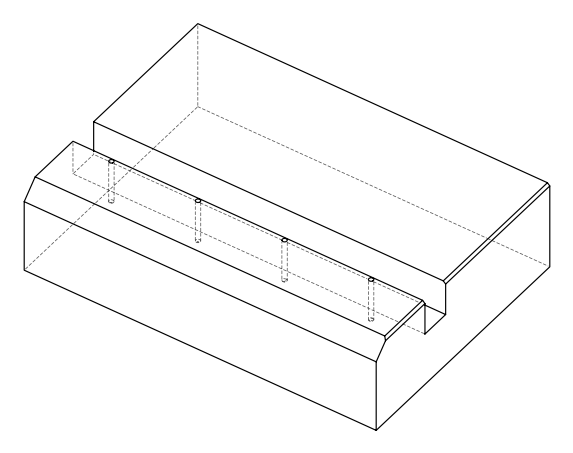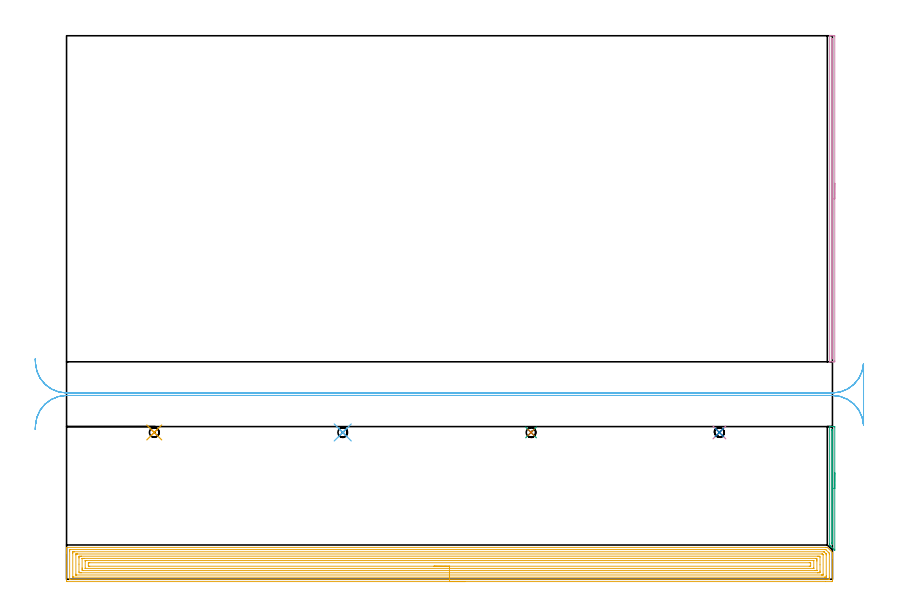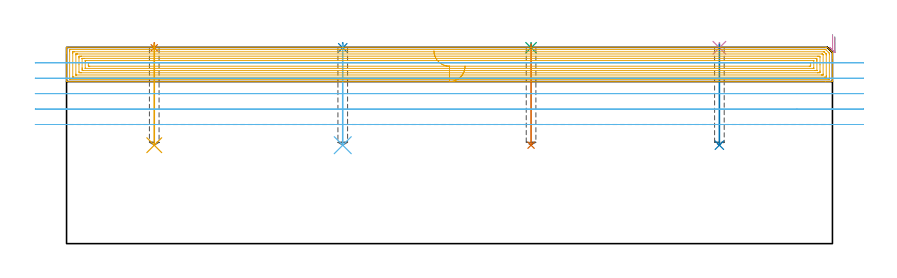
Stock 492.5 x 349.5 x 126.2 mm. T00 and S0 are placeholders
(PLAN: 12 operations, 3 tool changes, 50.4 min)
(1 SPOT_DRILL | STEP1POCKET | NXT0321_9005460120000 | 0.03 min | 3 mm3)
(2 SPOT_DRILL_1 | STEP1POCKET_1 | NXT0321_9005460120000 | 0.03 min | 0 mm3)
(3 SPOT_DRILL_2 | STEP1POCKET_2 | NXT0321_9005460120000 | 0.03 min | 2 mm3)
(4 SPOT_DRILL_3 | STEP1POCKET_3 | NXT0321_9005460120000 | 0.03 min | 2 mm3)
(5 DRILL_BLIND_HOLE_INTO_CENTER | STEP1POCKET | UGT0301_457 | 0.26 min | 1828 mm3)
(6 DRILL_BLIND_HOLE_INTO_CENTER_1 | STEP1POCKET_1 | UGT0301_457 | 0.26 min | 1830 mm3)
(7 DRILL_BLIND_HOLE_INTO_CENTER_2 | STEP1POCKET_2 | UGT0301_457 | 0.26 min | 1830 mm3)
(8 DRILL_BLIND_HOLE_INTO_CENTER_3 | STEP1POCKET_3 | UGT0301_457 | 0.26 min | 1832 mm3)
(9 AREA_MILL | FG_CHAMFER_SURFACE | UGT0205_001 | 1.39 min | 460 mm3)
(10 AREA_MILL_1 | FG_CHAMFER_SURFACE_1 | UGT0205_001 | 3.5 min | 1156 mm3)
(11 AREA_MILL_2 | FG_CHAMFER_SURFACE_2 | UGT0205_001 | 31.88 min | 119155 mm3)
(12 MILL_RECTANGULAR_SLOT | SLOT_RECTANGULAR | UGT0201_019 | Follow Part, ap 10, ae 75% | 12.48 min | 1016491 mm3)
(TOOL NXT0321_9005460120000 | NC Spot Drill, 142deg, 12mm, Carbide, Uncoated | D12 PA142 FL30 Z2)
(TOOL UGT0301_457 | Carbide Drill 6.2 mm | D6.2 PA118 FL63 Z2)
(TOOL UGT0205_001 | Chamfer Mill 20 x 3 x 45 deg. | D20 FL50 Z2)
(TOOL UGT0201_019 | End mill 40 mm | D40 FL63 Z6)
(OP 1 SPOT_DRILL)
G17 G21 G94 G90
T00 M6
G54
G17 G0 G90 X56.4 Y94.4 S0 M3
G43 Z136.2 H0
G94 G81 G98 Z125.933 F250. R129.2
G80
M5
M2
(OP 2 SPOT_DRILL_1)
G17 G21 G94 G90
T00 M6
G54
G17 G0 G90 X177.6 Y94.4 S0 M3
G43 Z136.2 H0
G94 G81 G98 Z125.933 F250. R129.2
G80
M5
M2
(OP 3 SPOT_DRILL_2)
G17 G21 G94 G90
T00 M6
G54
G17 G0 G90 X298.7 Y94.4 S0 M3
G43 Z136.2 H0
G94 G81 G98 Z125.933 F250. R129.2
G80
M5
M2
(OP 4 SPOT_DRILL_3)
G17 G21 G94 G90
T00 M6
G54
G17 G0 G90 X419.8 Y94.4 S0 M3
G43 Z136.2 H0
G94 G81 G98 Z125.933 F250. R129.2
G80
M5
M2
(OP 5 DRILL_BLIND_HOLE_INTO_CENTER)
G17 G21 G94 G90
T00 M6
G54
G17 G0 G90 X56.4 Y94.4 S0 M3
G43 Z136.2 H0
G94 G81 G98 Z63.3 F250. R128.2
G80
M5
M2
(OP 6 DRILL_BLIND_HOLE_INTO_CENTER_1)
G17 G21 G94 G90
T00 M6
G54
G17 G0 G90 X177.6 Y94.4 S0 M3
G43 Z136.2 H0
G94 G81 G98 Z63.3 F250. R128.2
G80
M5
M2
(OP 7 DRILL_BLIND_HOLE_INTO_CENTER_2)
G17 G21 G94 G90
T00 M6
G54
G17 G0 G90 X298.7 Y94.4 S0 M3
G43 Z136.2 H0
G94 G81 G98 Z63.3 F250. R128.2
G80
M5
M2
(OP 8 DRILL_BLIND_HOLE_INTO_CENTER_3)
G17 G21 G94 G90
T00 M6
G54
G17 G0 G90 X419.8 Y94.4 S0 M3
G43 Z136.2 H0
G94 G81 G98 Z63.3 F250. R128.2
G80
M5
M2
(OP 9 AREA_MILL)
G17 G21 G94 G90
T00 M6
G54
G17 G0 G90 X494. Y68.45 S1061 M3
G43 Z136.2 H0
Z132.9
G94 G1 Y68.412 Z132.028 F250.
Y68.298 Z131.163
Y68.109 Z130.312
Y67.847 Z129.48
Y67.513 Z128.674
Y67.11 Z127.9
Y66.641 Z127.164
Y66.11 Z126.472
Y65.521 Z125.829
Y64.878 Z125.24
Y64.186 Z124.708
Y63.45 Z124.24
Y62.676 Z123.837
Y61.87 Z123.503
Y61.038 Z123.241
Y60.186 Z123.052
Y59.321 Z122.938
Y58.45 Z122.9
X493.999 Y18.83 Z122.901
X493.998 Y18.79 Z122.902
X493.992 Y18.707 Z122.906
X493.424 Y19.276 Z123.475
X491.643 Y21.056 Z125.255
X491.477 Y21.221 Z125.418
X491.316 Y21.383 Z125.581
X491.198 Y21.501 Z125.7
X491.04 Y21.658 Z125.855
X490.755 Y21.947 Z126.144
X490.707 Y21.999 Z126.192
X490.705 Y22.016 Z126.194
X490.7 Y22.837 Z126.2
Y98.07
X490.703 Y98.19 Z126.189
X490.797 Y98.197 Z126.095
X490.899 Y98.2 Z125.999
X491.552 Z125.347
X492.275 Z124.624
X492.787 Z124.109
X493.043 Z123.854
X493.66 Z123.237
X493.916 Z122.982
X493.991 Y98.197 Z122.906
X494. Y97.896 Z122.9
Y58.45
X492.586 Z124.314
X492.585 Y23.042 Z124.315
X492.584 Y22.837 Z124.316
X492.581 Y22.657 Z124.319
X492.579 Y22.585 Z124.321
X492.536 Y22.625 Z124.364
X492.317 Y22.837 Z124.583
X492.22 Y22.941 Z124.68
X492.121 Y23.051 Z124.779
X492.114 Y23.522 Z124.786
X492.115 Y95.638 Z124.785
X492.116 Y95.844 Z124.784
X492.121 Y96.084 Z124.779
X492.124 Y96.19 Z124.776
X492.176 Y96.192 Z124.724
X492.438 Y96.199 Z124.462
X492.546 Y96.197 Z124.354
X492.565 Y96.194 Z124.336
X492.579 Y96.19 Z124.321
X492.58 Y96.168 Z124.32
X492.584 Y96.05 Z124.316
X492.585 Y95.844 Z124.315
X492.586 Y95.639 Z124.314
Y58.45
Y57.578 Z124.352
Y56.713 Z124.466
Y55.862 Z124.655
Y55.03 Z124.917
Y54.224 Z125.251
Y53.45 Z125.654
Y52.714 Z126.123
Y52.022 Z126.654
Y51.379 Z127.243
Y50.789 Z127.886
Y50.258 Z128.578
Y49.79 Z129.314
Y49.387 Z130.088
Y49.053 Z130.894
Y48.791 Z131.726
Y48.602 Z132.578
Y48.488 Z133.443
Y48.45 Z134.314
G0 Z136.2
M5
M2
(OP 10 AREA_MILL_1)
G17 G21 G94 G90
T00 M6
G54
G17 G0 G90 X494. Y254.65 S1061 M3
G43 Z136.2 H0
Z132.9
G94 G1 Y254.612 Z132.028 F250.
Y254.498 Z131.163
Y254.309 Z130.312
Y254.047 Z129.48
Y253.713 Z128.674
Y253.31 Z127.9
Y252.842 Z127.164
Y252.31 Z126.472
Y251.721 Z125.829
Y251.078 Z125.24
Y250.386 Z124.708
Y249.65 Z124.24
Y248.876 Z123.837
Y248.07 Z123.503
Y247.238 Z123.241
Y246.386 Z123.052
Y245.522 Z122.938
Y244.65 Z122.9
Y140.387
X493.998 Y140.114 Z122.902
X493.992 Y139.803 Z122.906
X493.937 Y139.8 Z122.96
X492.787 Z124.109
X492.232 Z124.667
X490.916 Z125.983
X490.806 Y139.802 Z126.086
X490.702 Y139.81 Z126.188
X490.7 Y139.941 Z126.2
Y349.359
X490.703 Y349.49 Z126.188
X490.806 Y349.498 Z126.086
X490.916 Y349.5 Z125.983
X491.594 Z125.305
X492.232 Z124.667
X492.787 Z124.109
X493.064 Z123.833
X493.66 Z123.236
X493.937 Z122.96
X493.991 Y349.497 Z122.906
X494. Y349.185 Z122.9
Y244.65
X492.586 Z124.314
Y142.072
X492.584 Y141.925 Z124.316
X492.581 Y141.852 Z124.319
X492.579 Y141.821 Z124.321
X492.565 Y141.81 Z124.335
X492.502 Y141.807 Z124.398
X492.274 Y141.801 Z124.626
X492.157 Y141.805 Z124.743
X492.135 Y141.808 Z124.765
X492.121 Y141.813 Z124.779
X492.12 Y141.838 Z124.78
X492.116 Y141.963 Z124.784
X492.115 Y142.169 Z124.785
X492.114 Y142.651 Z124.786
Y346.925
X492.116 Y347.131 Z124.784
X492.119 Y347.371 Z124.781
X492.121 Y347.482 Z124.779
X492.17 Y347.49 Z124.73
X492.427 Y347.498 Z124.473
X492.543 Y347.495 Z124.357
X492.565 Y347.492 Z124.335
X492.579 Y347.487 Z124.321
X492.58 Y347.462 Z124.32
X492.584 Y347.337 Z124.316
X492.585 Y347.131 Z124.315
X492.586 Y346.926 Z124.314
Y244.65
Y243.778 Z124.352
Y242.914 Z124.466
Y242.062 Z124.655
Y241.23 Z124.917
Y240.424 Z125.251
Y239.65 Z125.654
Y238.914 Z126.123
Y238.222 Z126.654
Y237.579 Z127.243
Y236.99 Z127.886
Y236.458 Z128.578
Y235.99 Z129.314
Y235.587 Z130.088
Y235.253 Z130.894
Y234.991 Z131.726
Y234.802 Z132.578
Y234.688 Z133.443
Y234.65 Z134.314
G0 Z136.2
M5
M2
(OP 11 AREA_MILL_2)
G17 G21 G94 G90
T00 M6
G54
G17 G0 G90 X256.25 Y-1.5 S1061 M3
G43 Z136.2 H0
Z114.2
G94 G1 X256.212 Z113.328 F250.
X256.098 Z112.464
X255.909 Z111.612
X255.647 Z110.78
X255.313 Z109.974
X254.91 Z109.2
X254.442 Z108.464
X253.91 Z107.772
X253.321 Z107.129
X252.678 Z106.54
X251.986 Z106.008
X251.25 Z105.54
X250.476 Z105.137
X249.67 Z104.803
X248.838 Z104.541
X247.987 Z104.352
X247.122 Z104.238
X246.25 Z104.2
X0.616
X0.161 Y-1.496 Z104.202
X0.01 Y-1.492 Z104.206
X0. Y-1.337 Z104.36
Y16.816 Z122.511
Y17.423 Z123.117
Y17.969 Z123.666
Y18.303 Z123.999
Y18.85 Z124.546
Y19.184 Z124.879
Y19.852 Z125.552
Y20.169 Z125.869
X0.002 Y20.502 Z126.192
X0.003 Z126.193
X0.17 Y20.5 Z126.2
X488.311
X489.2 Y20.496 Z126.196
X489.204 Y20.495 Z126.195
X492.386 Y17.314 Z123.014
X492.49 Y17.2 Z122.895
X492.5 Y17.089 Z122.788
Y16.983 Z122.682
Y16.33 Z122.03
Y15.662 Z121.358
Y14.448 Z120.145
Y13.902 Z119.596
Y13.295 Z118.99
Y-1.064 Z104.633
X492.498 Y-1.339 Z104.358
X492.49 Y-1.492 Z104.206
X492.336 Y-1.499 Z104.199
X491.884 Y-1.5 Z104.2
X488.046
X246.25
Y-0.086 Z105.614
X2.403 Y-0.085 Z105.615
X2.302
X2.034 Y-0.08 Z105.62
X2.01 Y-0.079 Z105.622
X2.006 Y-0.058 Z105.642
X2.002 Y-0.026 Z105.674
X2.001 Y0.005 Z105.705
X2. Y0.213 Z105.913
Y17.82 Z123.52
X2.002 Y18.303 Z124.003
X2.005 Y18.696 Z124.396
X2.016 Y19.079 Z124.779
X2.403 Y19.084 Z124.784
X2.503 Y19.085 Z124.785
X487.517 Y19.086 Z124.786
X487.914 Y19.083 Z124.783
X488.112 Y19.08 Z124.78
X488.157 Y19.079 Z124.779
X488.213 Y19.029 Z124.729
X488.311 Y18.937 Z124.637
X489.827 Y17.423 Z123.123
X490.098 Y17.152 Z122.852
X490.399 Y16.843 Z122.543
X490.471 Y16.767 Z122.467
X490.49 Y16.674 Z122.374
X490.493 Y16.543 Z122.243
X490.499 Y16.147 Z121.847
X490.5 Y1.18 Z106.88
X490.499 Y0.697 Z106.397
X490.496 Y0.304 Z106.004
X490.485 Y-0.079 Z105.621
X490.098 Y-0.084 Z105.616
X489.997 Y-0.085 Z105.615
X246.25 Y-0.086 Z105.614
Y1.328 Z107.028
X4.441 Y1.329 Z107.029
X4.189 Y1.33 Z107.03
X4.105 Y1.332 Z107.032
X4.04 Y1.335 Z107.035
X4.01 Y1.343 Z107.043
X4.007 Y1.391 Z107.091
X4.003 Y1.577 Z107.277
X4. Y1.763 Z107.463
Y16.729 Z122.429
X4.002 Y17.423 Z123.123
X4.004 Y17.605 Z123.305
X4.01 Y17.664 Z123.364
X4.063 Y17.667 Z123.367
X4.189 Y17.669 Z123.369
X4.83 Y17.671 Z123.371
X5.082 Y17.672 Z123.372
X486.777 Y17.671 Z123.371
X486.945 Y17.67 Z123.37
X487.079 Y17.667 Z123.367
X487.118 Y17.665 Z123.365
X487.134 Y17.655 Z123.355
X487.162 Y17.632 Z123.332
X487.378 Y17.423 Z123.123
X487.418 Y17.383 Z123.083
X488.258 Y16.543 Z122.243
X488.311 Y16.49 Z122.19
X488.413 Y16.384 Z122.084
X488.463 Y16.331 Z122.031
X488.484 Y16.305 Z122.005
X488.49 Y16.221 Z121.921
X488.497 Y15.849 Z121.549
X488.499 Y15.662 Z121.362
X488.5 Y2.271 Z107.971
X488.498 Y1.577 Z107.277
X488.496 Y1.395 Z107.095
X488.49 Y1.336 Z107.036
X488.437 Y1.333 Z107.033
X488.311 Y1.331 Z107.031
X487.67 Y1.329 Z107.029
X487.418 Y1.328 Z107.028
X246.25
Y2.743 Z108.443
X6.579
X6.133 Y2.745 Z108.445
X6.035 Y2.747 Z108.447
X6.018 Y2.749 Z108.449
X6.01 Y2.758 Z108.458
X6.006 Y2.806 Z108.506
X6.003 Y2.908 Z108.608
X6. Y3.313 Z109.013
Y15.662 Z121.362
X6.004 Y16.09 Z121.79
X6.007 Y16.197 Z121.897
X6.01 Y16.245 Z121.945
X6.065 Y16.25 Z121.95
X6.269 Y16.254 Z121.954
X6.869 Y16.257 Z121.957
X7.158
X485.631
X485.923 Y16.256 Z121.956
X486.032 Y16.253 Z121.953
X486.083 Y16.25 Z121.95
X486.152 Y16.188 Z121.888
X486.268 Y16.08 Z121.78
X486.327 Y16.02 Z121.72
X486.438 Y15.901 Z121.601
X486.49 Y15.837 Z121.537
X486.5 Y15.662 Z121.362
Y3.338 Z109.038
X486.496 Y2.91 Z108.61
X486.493 Y2.803 Z108.503
X486.49 Y2.755 Z108.455
X486.435 Y2.75 Z108.45
X486.231 Y2.746 Z108.446
X485.631 Y2.743 Z108.443
X485.342
X246.25
Y4.157 Z109.857
X9.548
X8.714 Y4.16 Z109.86
X8.655 Y4.163 Z109.863
X8.01 Y4.218 Z109.918
X8.001 Y4.862 Z110.562
X8. Y9.705 Z115.405
Y13.667 Z119.367
X8.001 Y13.902 Z119.602
X8.004 Y14.543 Z120.243
X8.01 Y14.782 Z120.482
X8.599 Y14.837 Z120.537
X8.655 Y14.839 Z120.539
X9.486 Y14.843 Z120.543
X9.548
X482.952
X483.786 Y14.84 Z120.54
X483.845 Y14.837 Z120.537
X484.49 Y14.782 Z120.482
X484.498 Y14.138 Z119.838
X484.5 Y9.295 Z114.995
Y5.333 Z111.033
X484.499 Y5.098 Z110.798
X484.496 Y4.457 Z110.157
X484.49 Y4.218 Z109.918
X483.901 Y4.163 Z109.863
X483.845 Y4.161 Z109.861
X483.014 Y4.157 Z109.857
X482.952
X246.25
Y5.571 Z111.271
X10.854 Y5.572 Z111.272
X10.442 Y5.574 Z111.274
X10.038 Y5.578 Z111.278
X10.01 Y5.979 Z111.679
X10.002 Y6.412 Z112.112
X10. Y6.859 Z112.559
Y7.294 Z112.994
X10.001 Y13.239 Z118.939
X10.002 Y13.348 Z119.048
X10.006 Y13.402 Z119.102
X10.01 Y13.422 Z119.122
X10.033 Y13.424 Z119.124
X10.442 Y13.428 Z119.128
X10.921 Y13.429 Z119.129
X11.335
X481.646 Y13.428 Z119.128
X482.059 Y13.426 Z119.126
X482.463 Y13.422 Z119.122
X482.49 Y13.021 Z118.721
X482.498 Y12.588 Z118.288
X482.5 Y12.141 Z117.841
Y11.706 Z117.406
Y5.761 Z111.461
X482.498 Y5.652 Z111.352
X482.494 Y5.599 Z111.299
X482.49 Y5.578 Z111.278
X482.467 Y5.576 Z111.276
X482.059 Y5.572 Z111.272
X481.579 Y5.571 Z111.271
X481.165
X246.25
Y6.985 Z112.685
X12.228 Y6.986 Z112.686
X12.098 Y6.987 Z112.687
X12.038 Y6.99 Z112.69
X12.014 Y6.992 Z112.692
X12.009 Y7.004 Z112.704
X12.004 Y7.022 Z112.722
X12.001 Y7.083 Z112.783
Y11.71 Z117.41
X12.002 Y11.86 Z117.56
X12.007 Y11.979 Z117.679
X12.011 Y12.01 Z117.71
X12.015 Y12.011 Z117.711
X12.037 Y12.013 Z117.713
X12.228 Y12.014 Z117.714
X12.356 Y12.015 Z117.715
X480.272 Y12.014 Z117.714
X480.402 Y12.013 Z117.713
X480.462 Y12.01 Z117.71
X480.486 Y12.008 Z117.708
X480.491 Y11.996 Z117.696
X480.496 Y11.978 Z117.678
X480.499 Y11.917 Z117.617
Y7.29 Z112.99
X480.498 Y7.14 Z112.84
X480.493 Y7.021 Z112.721
X480.489 Y6.99 Z112.69
X480.485 Y6.989 Z112.689
X480.463 Y6.987 Z112.687
X480.272 Y6.986 Z112.686
X480.144 Y6.985 Z112.685
X246.25
Y8.4 Z114.1
X14.908
X14.234 Y8.403 Z114.103
X14.014 Y8.407 Z114.107
X14.001 Y8.62 Z114.32
X14. Y8.634 Z114.334
X14.001 Y10.394 Z116.094
X14.014 Y10.593 Z116.293
X14.686 Y10.599 Z116.299
X14.908 Y10.6 Z116.3
X477.593
X478.266 Y10.597 Z116.297
X478.486 Y10.593 Z116.293
X478.499 Y10.38 Z116.08
X478.5 Y10.367 Z116.067
X478.499 Y8.606 Z114.306
X478.486 Y8.407 Z114.107
X477.815 Y8.401 Z114.101
X477.593 Y8.4 Z114.1
X246.25
X245.378 Z114.138
X244.514 Z114.251
X243.662 Z114.44
X242.83 Z114.703
X242.024 Z115.036
X241.25 Z115.439
X240.514 Z115.908
X239.822 Z116.439
X239.179 Z117.028
X238.59 Z117.672
X238.059 Z118.364
X237.59 Z119.1
X237.187 Z119.873
X236.853 Z120.679
X236.591 Z121.511
X236.402 Z122.363
X236.288 Z123.228
X236.25 Z124.1
G0 Z136.2
M5
M2
(OP 12 MILL_RECTANGULAR_SLOT)
G17 G21 G94 G90
T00 M6
G54
G17 G0 G90 X-20.134 Y96.3 S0 M3
G43 Z136.2 H0
Z116.28
G94 G1 X-19.97 Y99.295 F250.
G2 X-0.32 Y118.197 R20. F500.
X0. Y118.2 R20. F422.
G1 X469.68
X492.5 F500.
G2 X512.47 Y99.295 R20.
G1 X512.5
Y138.705
X512.47
G2 X492.5 Y119.8 R20.
G1 X0.
G2 X-19.97 Y138.705 R20.
G1 X-20.134 Y141.7 F250.
G0 Y96.3 Z106.36
G1 X-19.97 Y99.295
G2 X-0.32 Y118.197 R20. F500.
X0. Y118.2 R20. F422.
G1 X469.68
X492.5 F500.
G2 X512.47 Y99.295 R20.
G1 X512.5
Y138.705
X512.47
G2 X492.5 Y119.8 R20.
G1 X0.
G2 X-19.97 Y138.705 R20.
G1 X-20.134 Y141.7 F250.
G0 Y96.3 Z96.44
G1 X-19.97 Y99.295
G2 X-0.32 Y118.197 R20. F500.
X0. Y118.2 R20. F422.
G1 X469.68
X492.5 F500.
G2 X512.47 Y99.295 R20.
G1 X512.5
Y138.705
X512.47
G2 X492.5 Y119.8 R20.
G1 X0.
G2 X-19.97 Y138.705 R20.
G1 X-20.134 Y141.7 F250.
G0 Y96.3 Z86.52
G1 X-19.97 Y99.295
G2 X-0.32 Y118.197 R20. F500.
X0. Y118.2 R20. F422.
G1 X469.68
X492.5 F500.
G2 X512.47 Y99.295 R20.
G1 X512.5
Y138.705
X512.47
G2 X492.5 Y119.8 R20.
G1 X0.
G2 X-19.97 Y138.705 R20.
G1 X-20.134 Y141.7 F250.
G0 Y96.3 Z76.6
G1 X-19.97 Y99.295
G2 X-0.32 Y118.197 R20. F500.
X0. Y118.2 R20. F422.
G1 X469.68
X492.5 F500.
G2 X512.47 Y99.295 R20.
G1 X512.5
Y138.705
X512.47
G2 X492.5 Y119.8 R20.
G1 X0.
G2 X-19.97 Y138.705 R20.
G1 X-20.134 Y141.7 F250.
G0 Z136.2
M5
M2
